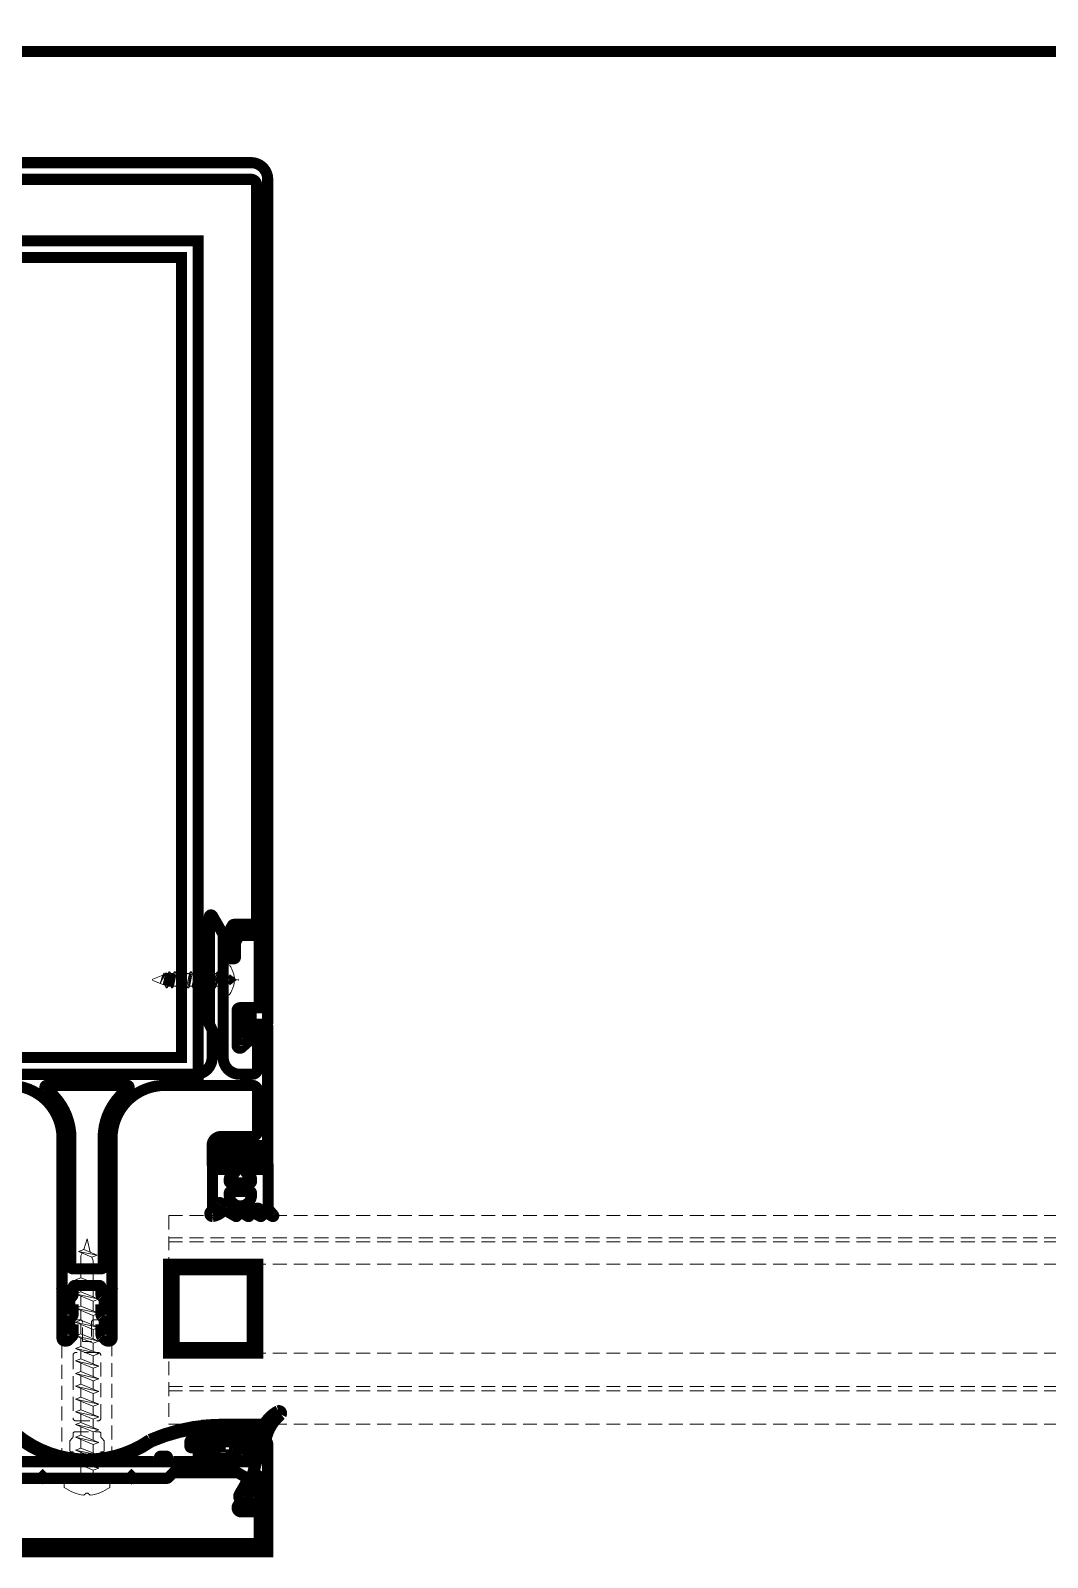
# Model space of a CAD drawing. Extents: x -1457 to 23780, y -2071 to 4205.
# Drawn here: x 9733.15 to 9751.45, y 319.9 to 347.38 of the extents above; entities that cross this region are included whole.
import ezdxf

# ---------------------------------------------------------------- set-up
doc = ezdxf.new("R2010")
doc.units = 0
doc.header["$MEASUREMENT"] = 0
doc.linetypes.add('HIDDEN', pattern=[0.375, 0.25, -0.125])
doc.layers.get('0').update_dxf_attribs({"color": 9, "lineweight": 9})
doc.layers.add('M-TEFRIS2-015', color=129, linetype='Continuous', lineweight=9)

# ---------------------------------------------------------------- blocks, each defined once
blk = doc.blocks.new('vid u')
at = {"lineweight": 5, "ltscale": 0.5}
for p, q in [((-18169.01, 6488.98), (-18169.59, 6487.02)), ((-18169.01, 6488.98), (-18168.46, 6486.56)), ((-18170.57, 6486.66), (-18169.57, 6487.03)), ((-18167.16, 6486.01), (-18170.57, 6486.66)), ((-18168.16, 6485.65), (-18170.57, 6486.66)), ((-18170.11, 6484.53), (-18170.11, 6485.84)), ((-18169.89, 6486.38), (-18170.1, 6485.93)), ((-18169.57, 6487.03), (-18167.16, 6486.01)), ((-18167.16, 6486.01), (-18168.16, 6485.65)), ((-18168.16, 6485.65), (-18167.93, 6484.98)), ((-18167.91, 6483.64), (-18167.91, 6484.91)), ((-18171.11, 6484.16), (-18170.11, 6484.53)), ((-18167.91, 6482.87), (-18171.11, 6484.16)), ((-18166.91, 6483.23), (-18171.11, 6484.16)), ((-18171.11, 6481.61), (-18170.11, 6481.97)), ((-18170.11, 6484.53), (-18166.91, 6483.23)), ((-18170.11, 6484.53), (-18166.91, 6483.23)), ((-18170.11, 6481.97), (-18170.11, 6483.76)), ((-18170.11, 6481.97), (-18166.91, 6480.68)), ((-18170.11, 6481.97), (-18166.91, 6480.68)), ((-18166.91, 6483.23), (-18167.91, 6482.87)), ((-18167.91, 6481.08), (-18167.91, 6482.87)), ((-18167.91, 6480.31), (-18171.11, 6481.61)), ((-18166.91, 6480.68), (-18171.11, 6481.61)), ((-18171.11, 6479.06), (-18170.11, 6479.42)), ((-18170.11, 6479.42), (-18170.11, 6481.2)), ((-18170.11, 6479.42), (-18166.91, 6478.12)), ((-18170.11, 6479.42), (-18166.91, 6478.12)), ((-18166.91, 6480.68), (-18167.91, 6480.31)), ((-18167.91, 6478.53), (-18167.91, 6480.31)), ((-18167.91, 6477.76), (-18171.11, 6479.06)), ((-18166.91, 6478.12), (-18171.11, 6479.06)), ((-18171.11, 6476.5), (-18170.11, 6476.87)), ((-18167.91, 6475.2), (-18171.11, 6476.5)), ((-18166.91, 6475.57), (-18171.11, 6476.5)), ((-18170.11, 6476.87), (-18170.11, 6478.65)), ((-18170.11, 6476.87), (-18166.91, 6475.57)), ((-18170.11, 6476.87), (-18166.91, 6475.57)), ((-18166.91, 6478.12), (-18167.91, 6477.76)), ((-18167.91, 6475.97), (-18167.91, 6477.76)), ((-18171.11, 6473.95), (-18170.11, 6474.31)), ((-18167.91, 6472.65), (-18171.11, 6473.95)), ((-18166.91, 6473.01), (-18171.11, 6473.95)), ((-18170.11, 6474.31), (-18170.11, 6476.1)), ((-18170.11, 6474.31), (-18166.91, 6473.01)), ((-18170.11, 6474.31), (-18166.91, 6473.01)), ((-18166.91, 6475.57), (-18167.91, 6475.2)), ((-18167.91, 6473.42), (-18167.91, 6475.2)), ((-18171.11, 6471.49), (-18170.11, 6471.86)), ((-18167.91, 6470.2), (-18171.11, 6471.49)), ((-18166.91, 6470.56), (-18171.11, 6471.49)), ((-18170.11, 6471.86), (-18170.11, 6473.54)), ((-18170.11, 6471.86), (-18166.91, 6470.56)), ((-18170.11, 6471.86), (-18166.91, 6470.56)), ((-18170.11, 6469.6), (-18170.11, 6471.14)), ((-18166.91, 6473.01), (-18167.91, 6472.65)), ((-18167.91, 6470.97), (-18167.91, 6472.65)), ((-18171.11, 6469.24), (-18170.11, 6469.6)), ((-18167.91, 6467.94), (-18171.11, 6469.24)), ((-18166.91, 6468.31), (-18171.11, 6469.24)), ((-18170.11, 6469.6), (-18166.91, 6468.31)), ((-18170.11, 6469.6), (-18166.91, 6468.31)), ((-18170.11, 6467.35), (-18170.11, 6468.89)), ((-18166.91, 6470.56), (-18167.91, 6470.2)), ((-18167.91, 6468.71), (-18167.91, 6470.2)), ((-18166.91, 6468.31), (-18167.91, 6467.94)), ((-18171.11, 6466.99), (-18170.11, 6467.35)), ((-18167.91, 6465.69), (-18171.11, 6466.99)), ((-18166.91, 6466.05), (-18171.11, 6466.99)), ((-18170.11, 6467.35), (-18166.91, 6466.05)), ((-18170.11, 6467.35), (-18166.91, 6466.05)), ((-18170.11, 6465.1), (-18170.11, 6466.63)), ((-18167.91, 6466.46), (-18167.91, 6467.94)), ((-18166.91, 6466.05), (-18167.91, 6465.69)), ((-18167.91, 6464.2), (-18167.91, 6465.69)), ((-18171.11, 6464.73), (-18170.11, 6465.1)), ((-18167.91, 6463.43), (-18171.11, 6464.73)), ((-18166.91, 6463.8), (-18171.11, 6464.73)), ((-18171.11, 6462.43), (-18170.11, 6462.8)), ((-18170.11, 6465.1), (-18166.91, 6463.8)), ((-18170.11, 6465.1), (-18166.91, 6463.8)), ((-18170.11, 6462.8), (-18170.11, 6464.38)), ((-18170.11, 6462.8), (-18166.91, 6461.5)), ((-18170.11, 6462.8), (-18166.91, 6461.5)), ((-18166.91, 6463.8), (-18167.91, 6463.43)), ((-18167.91, 6461.91), (-18167.91, 6463.43)), ((-18167.91, 6461.14), (-18171.11, 6462.43)), ((-18166.91, 6461.5), (-18171.11, 6462.43)), ((-18171.11, 6460.14), (-18170.11, 6460.5)), ((-18167.91, 6458.84), (-18171.11, 6460.14)), ((-18166.91, 6459.2), (-18171.11, 6460.14)), ((-18170.11, 6460.5), (-18170.11, 6462.03)), ((-18170.11, 6460.5), (-18166.91, 6459.2)), ((-18170.11, 6460.5), (-18166.91, 6459.2)), ((-18166.91, 6461.5), (-18167.91, 6461.14)), ((-18167.91, 6459.61), (-18167.91, 6461.14)), ((-18171.11, 6457.84), (-18170.11, 6458.2)), ((-18167.91, 6456.54), (-18171.11, 6457.84)), ((-18166.91, 6456.91), (-18171.11, 6457.84)), ((-18170.11, 6458.2), (-18170.11, 6459.73)), ((-18170.11, 6458.2), (-18166.91, 6456.91)), ((-18170.11, 6455.91), (-18170.11, 6457.44)), ((-18166.91, 6459.2), (-18167.91, 6458.84)), ((-18167.91, 6457.31), (-18167.91, 6458.84)), ((-18171.11, 6455.55), (-18170.11, 6455.91)), ((-18167.91, 6454.25), (-18171.11, 6455.55)), ((-18166.91, 6454.61), (-18171.11, 6455.55)), ((-18170.11, 6455.91), (-18166.91, 6454.61)), ((-18170.11, 6453.61), (-18170.11, 6455.14)), ((-18166.91, 6456.91), (-18167.91, 6456.54)), ((-18167.91, 6455.02), (-18167.91, 6456.54)), ((-18166.91, 6454.61), (-18167.91, 6454.25)), ((-18171.11, 6453.25), (-18170.11, 6453.61)), ((-18166.91, 6452.31), (-18171.11, 6453.25)), ((-18167.91, 6451.95), (-18171.11, 6453.25)), ((-18170.11, 6453.61), (-18166.91, 6452.31)), ((-18170.11, 6453.61), (-18166.91, 6452.31)), ((-18170.11, 6451.31), (-18170.11, 6452.84)), ((-18167.91, 6452.72), (-18167.91, 6454.25)), ((-18166.91, 6452.31), (-18167.91, 6451.95)), ((-18167.91, 6450.42), (-18167.91, 6451.95)), ((-18170.11, 6451.31), (-18171.11, 6450.94)), ((-18167.91, 6449.65), (-18171.11, 6450.94)), ((-18171.11, 6450.94), (-18166.91, 6450.01)), ((-18171.11, 6448.64), (-18170.11, 6449.01)), ((-18166.91, 6450.01), (-18170.11, 6451.31)), ((-18170.11, 6449.01), (-18170.11, 6450.54)), ((-18170.11, 6449.01), (-18166.91, 6447.71)), ((-18166.91, 6450.01), (-18167.91, 6449.65)), ((-18167.91, 6448.12), (-18167.91, 6449.65)), ((-18167.91, 6447.35), (-18171.11, 6448.64)), ((-18166.91, 6447.71), (-18171.11, 6448.64)), ((-18170.11, 6445.88), (-18170.11, 6448.24)), ((-18166.91, 6447.71), (-18167.91, 6447.35)), ((-18167.91, 6445.88), (-18167.91, 6447.35)), ((-18164.91, 6445.88), (-18173.11, 6445.88)), ((-18173.11, 6444.22), (-18173.11, 6445.88)), ((-18164.91, 6444.22), (-18164.91, 6445.88))]:
    blk.add_line(p, q, dxfattribs=at)
blk.add_lwpolyline([(-18169.59, 6442.85), (-18169.14, 6443.18), (-18168.89, 6443.18), (-18168.43, 6442.85)], dxfattribs=at)
for centre, radius, start, end in [((-18169.91, 6485.84), 0.2, 155.3251, 180), ((-18168.11, 6484.91), 0.2, 0, 19.1116), ((-18168.56, 6450.67), 7.89, 234.7573, 262.4905), ((-18169.46, 6450.67), 7.89, 277.5095, 305.2427)]:
    blk.add_arc(centre, radius, start, end, dxfattribs=at)

msp = doc.modelspace()

# ---------------------------------------------------------------- hatches: boundary and pattern name
at = {"layer": 'M-TEFRIS2-015', "linetype": 'HIDDEN', "lineweight": 0}
h = msp.add_hatch(dxfattribs=at)
h.set_pattern_fill('LINE', color=256, scale=0.666667, angle=585, style=0)
h.set_pattern_definition([(45, (9680.084096, 201.40813), (-0.058925565, 0.058925565), [])])
edge = h.paths.add_edge_path()
edge.add_arc((9737.891, 321.984), 0.625, 117.2, 157.3388)
edge.add_arc((9737.17, 322.298), 0.162, 270.1027, 332.96, ccw=False)
edge.add_line((9737.17, 322.137), (9737.089, 322.137))
edge.add_line((9737.089, 322.137), (9737.076, 322.137))
edge.add_line((9737.076, 322.137), (9737.068, 322.137))
edge.add_line((9737.068, 322.137), (9737.061, 322.139))
edge.add_line((9737.061, 322.139), (9737.054, 322.142))
edge.add_line((9737.054, 322.142), (9737.047, 322.146))
edge.add_line((9737.047, 322.146), (9737.04, 322.151))
edge.add_line((9737.04, 322.151), (9737.035, 322.158))
edge.add_line((9737.035, 322.158), (9737.031, 322.165))
edge.add_line((9737.031, 322.165), (9737.028, 322.172))
edge.add_line((9737.028, 322.172), (9737.026, 322.187))
edge.add_line((9737.026, 322.187), (9737.026, 322.262))
edge.add_line((9737.026, 322.262), (9737.025, 322.265))
edge.add_line((9737.025, 322.265), (9737.025, 322.268))
edge.add_line((9737.025, 322.268), (9737.024, 322.271))
edge.add_line((9737.024, 322.271), (9737.022, 322.274))
edge.add_line((9737.022, 322.274), (9737.02, 322.276))
edge.add_line((9737.02, 322.276), (9737.017, 322.279))
edge.add_line((9737.017, 322.279), (9737.014, 322.28))
edge.add_line((9737.014, 322.28), (9737.011, 322.281))
edge.add_line((9737.011, 322.281), (9737.006, 322.282))
edge.add_line((9737.006, 322.282), (9736.926, 322.282))
edge.add_line((9736.926, 322.282), (9736.923, 322.282))
edge.add_line((9736.923, 322.282), (9736.92, 322.281))
edge.add_line((9736.92, 322.281), (9736.917, 322.28))
edge.add_line((9736.917, 322.28), (9736.914, 322.279))
edge.add_line((9736.914, 322.279), (9736.911, 322.276))
edge.add_line((9736.911, 322.276), (9736.909, 322.274))
edge.add_line((9736.909, 322.274), (9736.908, 322.271))
edge.add_line((9736.908, 322.271), (9736.906, 322.268))
edge.add_line((9736.906, 322.268), (9736.906, 322.262))
edge.add_line((9736.906, 322.262), (9736.906, 322.187))
edge.add_line((9736.906, 322.187), (9736.905, 322.179))
edge.add_line((9736.905, 322.179), (9736.903, 322.172))
edge.add_line((9736.903, 322.172), (9736.9, 322.165))
edge.add_line((9736.9, 322.165), (9736.896, 322.158))
edge.add_line((9736.896, 322.158), (9736.891, 322.151))
edge.add_line((9736.891, 322.151), (9736.885, 322.146))
edge.add_line((9736.885, 322.146), (9736.878, 322.142))
edge.add_line((9736.878, 322.142), (9736.87, 322.139))
edge.add_line((9736.87, 322.139), (9736.856, 322.137))
edge.add_line((9736.856, 322.137), (9736.848, 322.137))
edge.add_line((9736.848, 322.137), (9736.841, 322.139))
edge.add_line((9736.841, 322.139), (9736.834, 322.142))
edge.add_line((9736.834, 322.142), (9736.827, 322.146))
edge.add_line((9736.827, 322.146), (9736.82, 322.151))
edge.add_line((9736.82, 322.151), (9736.815, 322.158))
edge.add_line((9736.815, 322.158), (9736.811, 322.165))
edge.add_line((9736.811, 322.165), (9736.808, 322.172))
edge.add_line((9736.808, 322.172), (9736.806, 322.187))
edge.add_line((9736.806, 322.187), (9736.806, 322.262))
edge.add_line((9736.806, 322.262), (9736.805, 322.265))
edge.add_line((9736.805, 322.265), (9736.805, 322.268))
edge.add_line((9736.805, 322.268), (9736.804, 322.271))
edge.add_line((9736.804, 322.271), (9736.802, 322.274))
edge.add_line((9736.802, 322.274), (9736.8, 322.276))
edge.add_line((9736.8, 322.276), (9736.797, 322.279))
edge.add_line((9736.797, 322.279), (9736.794, 322.28))
edge.add_line((9736.794, 322.28), (9736.791, 322.281))
edge.add_line((9736.791, 322.281), (9736.786, 322.282))
edge.add_line((9736.786, 322.282), (9736.706, 322.282))
edge.add_line((9736.706, 322.282), (9736.703, 322.282))
edge.add_line((9736.703, 322.282), (9736.7, 322.281))
edge.add_line((9736.7, 322.281), (9736.697, 322.28))
edge.add_line((9736.697, 322.28), (9736.694, 322.279))
edge.add_line((9736.694, 322.279), (9736.691, 322.276))
edge.add_line((9736.691, 322.276), (9736.689, 322.274))
edge.add_line((9736.689, 322.274), (9736.688, 322.271))
edge.add_line((9736.688, 322.271), (9736.686, 322.268))
edge.add_line((9736.686, 322.268), (9736.686, 322.262))
edge.add_line((9736.686, 322.262), (9736.686, 322.187))
edge.add_line((9736.686, 322.187), (9736.685, 322.179))
edge.add_line((9736.685, 322.179), (9736.683, 322.172))
edge.add_line((9736.683, 322.172), (9736.68, 322.165))
edge.add_line((9736.68, 322.165), (9736.676, 322.158))
edge.add_line((9736.676, 322.158), (9736.671, 322.151))
edge.add_line((9736.671, 322.151), (9736.665, 322.146))
edge.add_line((9736.665, 322.146), (9736.658, 322.142))
edge.add_line((9736.658, 322.142), (9736.65, 322.139))
edge.add_line((9736.65, 322.139), (9736.636, 322.137))
edge.add_line((9736.636, 322.137), (9736.628, 322.137))
edge.add_line((9736.628, 322.137), (9736.621, 322.139))
edge.add_line((9736.621, 322.139), (9736.614, 322.142))
edge.add_line((9736.614, 322.142), (9736.607, 322.146))
edge.add_line((9736.607, 322.146), (9736.6, 322.151))
edge.add_line((9736.6, 322.151), (9736.595, 322.158))
edge.add_line((9736.595, 322.158), (9736.591, 322.165))
edge.add_line((9736.591, 322.165), (9736.588, 322.172))
edge.add_line((9736.588, 322.172), (9736.586, 322.187))
edge.add_line((9736.586, 322.187), (9736.586, 322.262))
edge.add_line((9736.586, 322.262), (9736.585, 322.265))
edge.add_line((9736.585, 322.265), (9736.585, 322.268))
edge.add_line((9736.585, 322.268), (9736.584, 322.271))
edge.add_line((9736.584, 322.271), (9736.582, 322.274))
edge.add_line((9736.582, 322.274), (9736.58, 322.276))
edge.add_line((9736.58, 322.276), (9736.577, 322.279))
edge.add_line((9736.577, 322.279), (9736.574, 322.28))
edge.add_line((9736.574, 322.28), (9736.571, 322.281))
edge.add_line((9736.571, 322.281), (9736.566, 322.282))
edge.add_line((9736.566, 322.282), (9736.486, 322.282))
edge.add_line((9736.486, 322.282), (9736.483, 322.282))
edge.add_line((9736.483, 322.282), (9736.48, 322.281))
edge.add_line((9736.48, 322.281), (9736.477, 322.28))
edge.add_line((9736.477, 322.28), (9736.474, 322.279))
edge.add_line((9736.474, 322.279), (9736.471, 322.276))
edge.add_line((9736.471, 322.276), (9736.469, 322.274))
edge.add_line((9736.469, 322.274), (9736.468, 322.271))
edge.add_line((9736.468, 322.271), (9736.466, 322.268))
edge.add_line((9736.466, 322.268), (9736.466, 322.262))
edge.add_line((9736.466, 322.262), (9736.466, 322.187))
edge.add_line((9736.466, 322.187), (9736.465, 322.179))
edge.add_line((9736.465, 322.179), (9736.463, 322.172))
edge.add_line((9736.463, 322.172), (9736.46, 322.165))
edge.add_line((9736.46, 322.165), (9736.456, 322.158))
edge.add_line((9736.456, 322.158), (9736.451, 322.151))
edge.add_line((9736.451, 322.151), (9736.445, 322.146))
edge.add_line((9736.445, 322.146), (9736.438, 322.142))
edge.add_line((9736.438, 322.142), (9736.43, 322.139))
edge.add_line((9736.43, 322.139), (9736.416, 322.137))
edge.add_line((9736.416, 322.137), (9736.408, 322.137))
edge.add_line((9736.408, 322.137), (9736.401, 322.139))
edge.add_line((9736.401, 322.139), (9736.394, 322.142))
edge.add_line((9736.394, 322.142), (9736.387, 322.146))
edge.add_line((9736.387, 322.146), (9736.38, 322.151))
edge.add_line((9736.38, 322.151), (9736.375, 322.158))
edge.add_line((9736.375, 322.158), (9736.371, 322.165))
edge.add_line((9736.371, 322.165), (9736.368, 322.172))
edge.add_line((9736.368, 322.172), (9736.366, 322.187))
edge.add_line((9736.366, 322.187), (9736.366, 322.262))
edge.add_line((9736.366, 322.262), (9736.365, 322.265))
edge.add_line((9736.365, 322.265), (9736.365, 322.268))
edge.add_line((9736.365, 322.268), (9736.364, 322.271))
edge.add_line((9736.364, 322.271), (9736.362, 322.274))
edge.add_line((9736.362, 322.274), (9736.36, 322.276))
edge.add_line((9736.36, 322.276), (9736.357, 322.279))
edge.add_line((9736.357, 322.279), (9736.354, 322.28))
edge.add_line((9736.354, 322.28), (9736.351, 322.281))
edge.add_line((9736.351, 322.281), (9736.346, 322.282))
edge.add_line((9736.346, 322.282), (9736.266, 322.282))
edge.add_line((9736.266, 322.282), (9736.263, 322.282))
edge.add_line((9736.263, 322.282), (9736.26, 322.282))
edge.add_line((9736.26, 322.282), (9736.257, 322.28))
edge.add_line((9736.257, 322.28), (9736.254, 322.279))
edge.add_line((9736.254, 322.279), (9736.251, 322.277))
edge.add_line((9736.251, 322.277), (9736.249, 322.274))
edge.add_line((9736.249, 322.274), (9736.248, 322.271))
edge.add_line((9736.248, 322.271), (9736.246, 322.268))
edge.add_line((9736.246, 322.268), (9736.246, 322.262))
edge.add_line((9736.246, 322.262), (9736.246, 322.011))
edge.add_arc((9736.276, 322.011), 0.03, 180, 270)
edge.add_line((9736.276, 321.981), (9736.46, 321.981))
edge.add_line((9736.46, 321.981), (9736.46, 321.811))
edge.add_line((9736.46, 321.811), (9736.385, 321.791))
edge.add_arc((9736.397, 321.743), 0.05, 104.5985, 212.0394)
edge.add_arc((9736.44, 321.769), 0.1, 212.0394, 243.6122)
edge.add_arc((9736.69, 322.273), 0.662, 243.6122, 296.3878)
edge.add_arc((9736.94, 321.769), 0.1, 296.3878, 327.9606)
edge.add_arc((9736.982, 321.743), 0.05, 327.9606, 435.4015)
edge.add_line((9736.995, 321.791), (9736.92, 321.811))
edge.add_line((9736.92, 321.811), (9736.92, 321.981))
edge.add_line((9736.92, 321.981), (9737.34, 321.981))
edge.add_arc((9737.34, 322.031), 0.05, 270, 346.8402)
edge.add_arc((9738.138, 321.875), 0.763, 128.6618, 169.1202, ccw=False)
edge.add_arc((9737.618, 322.493), 0.0486, 333.0293, 465.4317)
edge = h.paths.add_edge_path(flags=16)
edge.add_arc((9736.79, 321.783), 0.03, 280.824, 360)
edge.add_line((9736.82, 321.783), (9736.82, 321.951))
edge.add_arc((9736.79, 321.951), 0.03, 360, 450)
edge.add_line((9736.79, 321.981), (9736.59, 321.981))
edge.add_arc((9736.59, 321.951), 0.03, 90, 180)
edge.add_line((9736.56, 321.951), (9736.56, 321.783))
edge.add_arc((9736.59, 321.783), 0.03, 180, 259.176)
edge.add_arc((9736.69, 322.306), 0.562, 259.176, 280.824)

# ---------------------------------------------------------------- linework, layer by layer
for p, q in [((9736.726, 330.565), (9736.617, 330.565)), ((9736.617, 330.024), (9736.617, 330.565)), ((9735.342, 330.295), (9735.349, 330.305)), ((9735.349, 330.285), (9735.342, 330.295)), ((9735.349, 330.305), (9735.529, 330.379)), ((9735.579, 330.193), (9735.349, 330.285)), ((9735.569, 330.393), (9735.481, 330.227)), ((9735.481, 330.227), (9735.529, 330.379)), ((9735.549, 330.414), (9735.527, 330.315)), ((9735.527, 330.315), (9735.541, 330.341)), ((9735.529, 330.379), (9735.549, 330.414)), ((9735.541, 330.341), (9735.557, 330.414)), ((9735.549, 330.414), (9735.557, 330.414)), ((9735.557, 330.414), (9735.569, 330.393)), ((9735.569, 330.393), (9735.608, 330.407)), ((9735.577, 330.183), (9735.625, 330.407)), ((9735.645, 330.441), (9735.597, 330.148)), ((9735.605, 330.148), (9735.653, 330.441)), ((9735.608, 330.407), (9735.625, 330.407)), ((9735.625, 330.407), (9735.645, 330.441)), ((9735.645, 330.441), (9735.653, 330.441)), ((9735.653, 330.441), (9735.673, 330.407)), ((9735.673, 330.183), (9735.722, 330.407)), ((9735.673, 330.407), (9735.722, 330.407)), ((9735.742, 330.441), (9735.693, 330.148)), ((9735.701, 330.148), (9735.75, 330.441)), ((9735.77, 330.407), (9735.721, 330.183)), ((9735.722, 330.407), (9735.742, 330.441)), ((9735.75, 330.441), (9735.742, 330.441)), ((9735.75, 330.441), (9735.77, 330.407)), ((9735.77, 330.183), (9735.818, 330.407)), ((9735.77, 330.407), (9735.818, 330.407)), ((9735.838, 330.441), (9735.79, 330.148)), ((9735.798, 330.148), (9735.846, 330.441)), ((9735.818, 330.407), (9735.838, 330.441)), ((9735.866, 330.407), (9735.818, 330.183)), ((9735.846, 330.441), (9735.838, 330.441)), ((9735.846, 330.441), (9735.866, 330.407)), ((9735.915, 330.407), (9735.866, 330.407)), ((9735.866, 330.183), (9735.915, 330.407)), ((9735.935, 330.441), (9735.886, 330.148)), ((9735.894, 330.148), (9735.943, 330.441)), ((9735.963, 330.407), (9735.914, 330.183)), ((9735.915, 330.407), (9735.935, 330.441)), ((9735.943, 330.441), (9735.935, 330.441)), ((9735.943, 330.441), (9735.963, 330.407)), ((9735.963, 330.183), (9736.011, 330.407)), ((9735.963, 330.407), (9736.011, 330.407)), ((9736.031, 330.441), (9735.983, 330.148)), ((9735.991, 330.148), (9736.039, 330.441)), ((9736.011, 330.407), (9736.031, 330.441)), ((9736.059, 330.407), (9736.011, 330.183)), ((9736.031, 330.441), (9736.039, 330.441)), ((9736.039, 330.441), (9736.059, 330.407)), ((9736.059, 330.407), (9736.107, 330.407)), ((9736.059, 330.183), (9736.107, 330.407)), ((9736.127, 330.441), (9736.079, 330.148)), ((9736.087, 330.148), (9736.135, 330.441)), ((9736.107, 330.407), (9736.127, 330.441)), ((9736.155, 330.407), (9736.107, 330.183)), ((9736.135, 330.441), (9736.127, 330.441)), ((9736.135, 330.441), (9736.155, 330.407)), ((9736.344, 330.407), (9736.155, 330.407)), ((9736.156, 330.183), (9736.204, 330.407)), ((9736.224, 330.441), (9736.176, 330.148)), ((9736.184, 330.148), (9736.232, 330.441)), ((9736.204, 330.407), (9736.224, 330.441)), ((9736.252, 330.407), (9736.204, 330.183)), ((9736.224, 330.441), (9736.232, 330.441)), ((9736.232, 330.441), (9736.252, 330.407)), ((9736.252, 330.183), (9736.3, 330.407)), ((9736.252, 330.407), (9736.3, 330.407)), ((9736.32, 330.441), (9736.272, 330.148)), ((9736.28, 330.148), (9736.328, 330.441)), ((9736.3, 330.407), (9736.32, 330.441)), ((9736.348, 330.407), (9736.3, 330.183)), ((9736.32, 330.441), (9736.328, 330.441)), ((9736.328, 330.441), (9736.348, 330.407)), ((9736.348, 330.407), (9736.397, 330.407)), ((9736.349, 330.183), (9736.397, 330.407)), ((9736.417, 330.441), (9736.369, 330.148)), ((9736.377, 330.148), (9736.425, 330.441)), ((9736.397, 330.407), (9736.417, 330.441)), ((9736.445, 330.407), (9736.397, 330.183)), ((9736.417, 330.441), (9736.425, 330.441)), ((9736.425, 330.441), (9736.445, 330.407)), ((9736.445, 330.407), (9736.493, 330.407)), ((9736.445, 330.183), (9736.493, 330.407)), ((9736.513, 330.441), (9736.465, 330.148)), ((9736.473, 330.148), (9736.521, 330.441)), ((9736.493, 330.407), (9736.513, 330.441)), ((9736.541, 330.407), (9736.493, 330.183)), ((9736.513, 330.441), (9736.521, 330.441)), ((9736.521, 330.441), (9736.541, 330.407)), ((9736.541, 330.407), (9736.59, 330.407)), ((9736.541, 330.183), (9736.59, 330.407)), ((9736.61, 330.441), (9736.561, 330.148)), ((9736.569, 330.148), (9736.617, 330.435)), ((9736.617, 330.309), (9736.589, 330.183)), ((9736.59, 330.407), (9736.61, 330.441)), ((9736.61, 330.441), (9736.617, 330.441)), ((9735.577, 330.183), (9735.579, 330.193)), ((9735.597, 330.148), (9735.577, 330.183)), ((9735.605, 330.148), (9735.597, 330.148)), ((9735.625, 330.183), (9735.605, 330.148)), ((9735.673, 330.183), (9735.625, 330.183)), ((9735.693, 330.148), (9735.673, 330.183)), ((9735.701, 330.148), (9735.693, 330.148)), ((9735.721, 330.183), (9735.701, 330.148)), ((9735.721, 330.183), (9735.701, 330.148)), ((9735.77, 330.183), (9735.721, 330.183)), ((9735.79, 330.148), (9735.77, 330.183)), ((9735.798, 330.148), (9735.79, 330.148)), ((9735.818, 330.183), (9735.798, 330.148)), ((9735.818, 330.183), (9735.798, 330.148)), ((9735.866, 330.183), (9735.818, 330.183)), ((9735.886, 330.148), (9735.866, 330.183)), ((9735.894, 330.148), (9735.886, 330.148)), ((9735.914, 330.183), (9735.894, 330.148)), ((9735.914, 330.183), (9735.894, 330.148)), ((9735.914, 330.183), (9735.963, 330.183)), ((9735.983, 330.148), (9735.963, 330.183)), ((9735.991, 330.148), (9735.983, 330.148)), ((9736.011, 330.183), (9735.991, 330.148)), ((9736.011, 330.183), (9735.991, 330.148)), ((9736.059, 330.183), (9736.011, 330.183)), ((9736.079, 330.148), (9736.059, 330.183)), ((9736.087, 330.148), (9736.079, 330.148)), ((9736.107, 330.183), (9736.087, 330.148)), ((9736.107, 330.183), (9736.087, 330.148)), ((9736.156, 330.183), (9736.107, 330.183)), ((9736.156, 330.183), (9736.107, 330.183)), ((9736.176, 330.148), (9736.156, 330.183)), ((9736.184, 330.148), (9736.176, 330.148)), ((9736.204, 330.183), (9736.184, 330.148)), ((9736.204, 330.183), (9736.184, 330.148)), ((9736.204, 330.183), (9736.392, 330.183)), ((9736.252, 330.183), (9736.204, 330.183)), ((9736.252, 330.183), (9736.204, 330.183)), ((9736.272, 330.148), (9736.252, 330.183)), ((9736.28, 330.148), (9736.272, 330.148)), ((9736.3, 330.183), (9736.28, 330.148)), ((9736.3, 330.183), (9736.28, 330.148)), ((9736.349, 330.183), (9736.3, 330.183)), ((9736.349, 330.183), (9736.3, 330.183)), ((9736.369, 330.148), (9736.349, 330.183)), ((9736.377, 330.148), (9736.369, 330.148)), ((9736.397, 330.183), (9736.377, 330.148)), ((9736.397, 330.183), (9736.377, 330.148)), ((9736.445, 330.183), (9736.397, 330.183)), ((9736.465, 330.148), (9736.445, 330.183)), ((9736.473, 330.148), (9736.465, 330.148)), ((9736.493, 330.183), (9736.473, 330.148)), ((9736.493, 330.183), (9736.473, 330.148)), ((9736.493, 330.183), (9736.541, 330.183)), ((9736.561, 330.148), (9736.541, 330.183)), ((9736.569, 330.148), (9736.561, 330.148)), ((9736.589, 330.183), (9736.569, 330.148)), ((9736.589, 330.183), (9736.569, 330.148)), ((9736.589, 330.183), (9736.617, 330.183)), ((9736.726, 330.024), (9736.617, 330.024)), ((9735.636, 326.053), (9735.636, 322.301)), ((9735.636, 326.053), (9767.08, 326.053)), ((9735.636, 325.653), (9767.08, 325.653)), ((9735.636, 325.577), (9767.08, 325.577)), ((9735.636, 325.177), (9767.08, 325.177)), ((9733.886, 324.079), (9733.886, 324.029)), ((9733.886, 324.029), (9733.936, 324.029)), ((9733.936, 324.029), (9733.936, 323.889)), ((9734.036, 324.179), (9733.986, 324.179)), ((9734.086, 323.789), (9734.086, 324.129)), ((9734.246, 324.129), (9734.246, 323.789)), ((9734.346, 324.179), (9734.296, 324.179)), ((9734.396, 323.889), (9734.396, 324.029)), ((9734.396, 324.029), (9734.446, 324.029)), ((9734.446, 324.029), (9734.446, 324.079)), ((9733.716, 323.739), (9733.716, 321.649)), ((9733.836, 323.789), (9733.766, 323.789)), ((9734.246, 323.789), (9734.086, 323.789)), ((9734.566, 323.789), (9734.496, 323.789)), ((9734.616, 321.649), (9734.616, 323.739)), ((9733.916, 323.539), (9733.916, 322.409)), ((9734.366, 323.589), (9733.966, 323.589)), ((9734.416, 322.409), (9734.416, 323.539)), ((9735.636, 323.577), (9767.08, 323.577)), ((9735.636, 322.977), (9767.08, 322.977)), ((9735.636, 322.901), (9767.08, 322.901)), ((9733.966, 322.359), (9734.366, 322.359)), ((9733.856, 321.999), (9733.902, 322.045)), ((9733.916, 322.08), (9733.916, 322.129)), ((9733.946, 322.159), (9734.386, 322.159)), ((9734.416, 322.129), (9734.416, 322.08)), ((9734.431, 322.045), (9734.476, 321.999)), ((9735.636, 322.301), (9767.08, 322.301)), ((9733.856, 321.829), (9733.856, 321.999)), ((9733.916, 321.799), (9733.886, 321.799)), ((9733.916, 321.72), (9733.916, 321.799)), ((9734.446, 321.799), (9734.416, 321.799)), ((9734.416, 321.799), (9734.416, 321.72)), ((9734.416, 321.779), (9734.436, 321.799)), ((9734.476, 321.999), (9734.476, 321.829)), ((9733.766, 321.599), (9733.796, 321.599)), ((9733.831, 321.614), (9733.902, 321.685)), ((9734.431, 321.685), (9734.502, 321.614)), ((9734.537, 321.599), (9734.566, 321.599))]:
    msp.add_line(p, q, dxfattribs=at)
at = {"layer": 'M-TEFRIS2-015', "linetype": 'HIDDEN', "lineweight": 0, "const_width": 0.2}
for points in [[(9469.784, 347), (9776.059, 347)], [(9735.673, 330.407), (9735.625, 330.183)], [(9736.817, 330.333), (9736.794, 330.303), (9736.794, 330.287), (9736.817, 330.257)]]:
    msp.add_lwpolyline(points, dxfattribs=at)
for points in [[(9731.217, 344.7), (9737.117, 344.7), (9737.117, 344.7, -0.414214), (9737.217, 344.6), (9737.217, 331.293), (9736.81, 331.293, 0.267949), (9736.784, 331.278), (9736.641, 331.03, 0.131652), (9736.637, 331.015), (9736.637, 330.881, 0.131652), (9736.641, 330.866), (9736.743, 330.688, 0.267949), (9736.769, 330.673), (9736.807, 330.673, 0.414214), (9736.837, 330.703), (9736.837, 330.969), (9736.908, 331.093), (9737.267, 331.093), (9737.267, 329.793), (9736.917, 329.793, 0.414214), (9736.867, 329.743), (9736.867, 329.113, 0.650971), (9736.95, 329.076), (9737.117, 329.227, 0.508142), (9737.112, 329.275), (9737.047, 329.313), (9737.047, 329.593), (9737.217, 329.593, 0.432363), (9737.317, 329.495), (9737.387, 329.495, 0.477393), (9737.417, 329.523), (9737.417, 344.7, 0.414214), (9737.117, 345), (9737.117, 345), (9731.217, 345, 0.414214)], [(9732.217, 328.595), (9734.167, 328.595), (9736.117, 328.595, 0.414214), (9736.417, 328.895), (9736.417, 329.395), (9736.367, 329.497), (9736.367, 331.433, -0.767327), (9736.423, 331.448), (9736.617, 331.112), (9736.617, 330.325), (9736.587, 330.295), (9736.617, 330.265), (9736.617, 328.895, 0.414214), (9736.917, 328.595), (9737.137, 328.595, 0.414214), (9737.237, 328.695), (9737.237, 329.345), (9737.097, 329.345, -0.414214), (9737.067, 329.375), (9737.067, 329.395, -0.414214), (9737.167, 329.495), (9737.387, 329.495, -0.414214), (9737.417, 329.465), (9737.417, 328.395), (9737.417, 326.925, -0.414214), (9737.387, 326.895), (9737.217, 326.895, -0.414214), (9737.117, 326.995), (9737.117, 327.015), (9737.267, 327.015), (9737.267, 327.315), (9736.947, 327.315), (9736.917, 327.345), (9736.887, 327.315), (9736.567, 327.315), (9736.567, 327.015), (9736.717, 327.015), (9736.717, 326.995, -0.414214), (9736.617, 326.895), (9736.517, 326.895, -0.414214), (9736.417, 326.995), (9736.417, 327.315, -0.414214), (9736.577, 327.475), (9737.137, 327.475, 0.414214), (9737.237, 327.575), (9737.237, 328.295, 0.414214), (9737.137, 328.395), (9735.567, 328.395, 0.414214), (9734.617, 327.445), (9734.617, 324.765), (9734.587, 324.735), (9734.617, 324.705), (9734.617, 323.845, -0.414214), (9734.567, 323.795), (9734.537, 323.795, -0.198912), (9734.502, 323.809), (9734.431, 323.88, -0.198912), (9734.417, 323.916), (9734.417, 323.995), (9734.447, 323.995, 0.414214), (9734.477, 324.025), (9734.477, 324.195), (9734.431, 324.24, -0.198912), (9734.417, 324.276), (9734.417, 324.355), (9734.447, 324.355, 0.414214), (9734.477, 324.385), (9734.477, 324.555), (9734.431, 324.6, -0.198912), (9734.417, 324.636), (9734.417, 324.765, 0.414214), (9734.387, 324.795), (9734.167, 324.795), (9733.947, 324.795, 0.414214), (9733.917, 324.765), (9733.917, 324.636, -0.198912), (9733.902, 324.6), (9733.857, 324.555), (9733.857, 324.385, 0.414214), (9733.887, 324.355), (9733.917, 324.355), (9733.917, 324.276, -0.198912), (9733.902, 324.24), (9733.857, 324.195), (9733.857, 324.025, 0.414214), (9733.887, 323.995), (9733.917, 323.995), (9733.917, 323.916, -0.198912), (9733.902, 323.88), (9733.831, 323.809, -0.198912), (9733.796, 323.795), (9733.767, 323.795, -0.414214), (9733.717, 323.845), (9733.717, 324.705), (9733.747, 324.735), (9733.717, 324.765), (9733.717, 327.445, 0.414214), (9732.767, 328.395)], [(9737.417, 322.298), (9737.417, 322.248), (9736.618, 322.248, 0.10228), (9735.322, 321.98, -0.152313), (9734.167, 321.62, -0.152313), (9733.011, 321.98, 0.159108), (9732.322, 322.248), (9731.144, 322.248), (9731.144, 322.298), (9732.323, 322.298, -0.158967), (9733.041, 322.02, 0.152054), (9734.167, 321.67, 0.152944), (9735.298, 322.024, -0.10266), (9736.618, 322.298), (9737.417, 322.298)], [(9732.867, 321.624), (9735.467, 321.624), (9735.467, 321.694, -0.414214), (9735.497, 321.724), (9735.587, 321.724, -0.414214), (9735.617, 321.694), (9735.617, 321.624), (9736.167, 321.624), (9736.167, 321.874), (9736.047, 321.874, -0.414214), (9736.017, 321.904), (9736.017, 321.974, -0.414214), (9736.067, 322.024), (9736.417, 322.024, -0.414214), (9736.467, 321.974), (9736.467, 321.904, -0.414214), (9736.437, 321.874), (9736.317, 321.874), (9736.317, 321.624), (9737.047, 321.624), (9737.114, 321.874), (9736.997, 321.874, -0.414214), (9736.967, 321.904), (9736.967, 321.974, -0.414214), (9737.017, 322.024), (9737.212, 322.024, -0.493145), (9737.284, 321.93), (9737.15, 321.43), (9737.242, 321.377, -0.414214), (9737.253, 321.336), (9737.036, 320.962, -1), (9736.907, 321.037), (9737.068, 321.316), (9736.88, 321.424), (9735.717, 321.424), (9735.625, 321.333, -0.198912), (9735.604, 321.324), (9734.997, 321.324), (9734.967, 321.354), (9734.937, 321.324), (9734.167, 321.324), (9733.397, 321.324), (9733.367, 321.354), (9733.337, 321.324), (9732.729, 321.324, -0.198912)]]:
    msp.add_lwpolyline(points, format="xyb", dxfattribs=at)
for points in [[(9732.167, 343.595), (9736.167, 343.595), (9736.167, 328.595), (9732.167, 328.595)], [(9732.467, 343.295), (9735.867, 343.295), (9735.867, 328.895), (9732.467, 328.895)], [(9735.636, 323.577), (9735.636, 325.177), (9737.236, 325.177), (9737.236, 323.577)], [(9735.736, 323.677), (9735.736, 325.077), (9737.136, 325.077), (9737.136, 323.677)]]:
    msp.add_lwpolyline(points, close=True, dxfattribs=at)
for points in [[(9734.427, 325.095, 0.414214), (9734.457, 325.125), (9734.457, 327.445, -0.239182), (9734.911, 328.341, 0.725247), (9734.893, 328.395), (9734.167, 328.395), (9733.44, 328.395, 0.725247), (9733.422, 328.341, -0.239182), (9733.877, 327.445), (9733.877, 325.125, 0.414214), (9733.907, 325.095), (9734.167, 325.095)], [(9737.206, 326.885, -0.414214), (9737.106, 326.985), (9737.106, 327.045), (9737.226, 327.045), (9737.226, 327.145, 0.333333), (9736.626, 327.145), (9736.626, 327.045), (9736.746, 327.045), (9736.746, 326.985, -0.414214), (9736.646, 326.885), (9736.426, 326.885), (9736.426, 326.225), (9736.465, 326.225, 0.307685), (9736.525, 326.266, -1.128702), (9736.582, 326.235, -0.201212), (9736.424, 326.135, 0.978531), (9736.425, 326.035, 0.1613), (9736.631, 326.145, -0.307572), (9736.653, 326.147), (9736.844, 326.037, 0.8391), (9736.863, 326.059), (9736.784, 326.154, -0.8391), (9736.809, 326.184), (9737.064, 326.037, 0.8391), (9737.083, 326.059), (9737.004, 326.154, -0.8391), (9737.029, 326.184), (9737.284, 326.037, 0.8391), (9737.303, 326.059), (9737.224, 326.154, -0.8391), (9737.249, 326.184), (9737.504, 326.037, 0.8391), (9737.523, 326.059), (9737.449, 326.147, -0.176327), (9737.426, 326.212), (9737.426, 326.885)], [(9737.006, 326.885), (9737.006, 327.111, 0.375047), (9736.98, 327.141, 0.067879), (9736.871, 327.141, 0.375047), (9736.846, 327.111), (9736.846, 326.885, -0.298217), (9736.786, 326.793, 0.298217), (9736.726, 326.701), (9736.726, 326.668, 0.414214), (9736.756, 326.638), (9737.096, 326.638, 0.414214), (9737.126, 326.668), (9737.126, 326.701, 0.298217), (9737.066, 326.793, -0.298217)], [(9736.726, 326.458), (9736.726, 326.425, 1), (9737.126, 326.425), (9737.126, 326.458, 0.414214), (9737.096, 326.488), (9736.756, 326.488, 0.414214)], [(9737.605, 322.54, 0.176952), (9737.314, 322.225, -0.281357), (9737.17, 322.137), (9737.089, 322.137), (9737.076, 322.137), (9737.068, 322.137), (9737.061, 322.139), (9737.054, 322.142), (9737.047, 322.146), (9737.04, 322.151), (9737.035, 322.158), (9737.031, 322.165), (9737.028, 322.172), (9737.026, 322.187), (9737.026, 322.262), (9737.025, 322.265), (9737.025, 322.268), (9737.024, 322.271), (9737.022, 322.274), (9737.02, 322.276), (9737.017, 322.279), (9737.014, 322.28), (9737.011, 322.281), (9737.006, 322.282), (9736.926, 322.282), (9736.923, 322.282), (9736.92, 322.281), (9736.917, 322.28), (9736.914, 322.279), (9736.911, 322.276), (9736.909, 322.274), (9736.908, 322.271), (9736.906, 322.268), (9736.906, 322.262), (9736.906, 322.187), (9736.905, 322.179), (9736.903, 322.172), (9736.9, 322.165), (9736.896, 322.158), (9736.891, 322.151), (9736.885, 322.146), (9736.878, 322.142), (9736.87, 322.139), (9736.856, 322.137), (9736.848, 322.137), (9736.841, 322.139), (9736.834, 322.142), (9736.827, 322.146), (9736.82, 322.151), (9736.815, 322.158), (9736.811, 322.165), (9736.808, 322.172), (9736.806, 322.187), (9736.806, 322.262), (9736.805, 322.265), (9736.805, 322.268), (9736.804, 322.271), (9736.802, 322.274), (9736.8, 322.276), (9736.797, 322.279), (9736.794, 322.28), (9736.791, 322.281), (9736.786, 322.282), (9736.706, 322.282), (9736.703, 322.282), (9736.7, 322.281), (9736.697, 322.28), (9736.694, 322.279), (9736.691, 322.276), (9736.689, 322.274), (9736.688, 322.271), (9736.686, 322.268), (9736.686, 322.262), (9736.686, 322.187), (9736.685, 322.179), (9736.683, 322.172), (9736.68, 322.165), (9736.676, 322.158), (9736.671, 322.151), (9736.665, 322.146), (9736.658, 322.142), (9736.65, 322.139), (9736.636, 322.137), (9736.628, 322.137), (9736.621, 322.139), (9736.614, 322.142), (9736.607, 322.146), (9736.6, 322.151), (9736.595, 322.158), (9736.591, 322.165), (9736.588, 322.172), (9736.586, 322.187), (9736.586, 322.262), (9736.585, 322.265), (9736.585, 322.268), (9736.584, 322.271), (9736.582, 322.274), (9736.58, 322.276), (9736.577, 322.279), (9736.574, 322.28), (9736.571, 322.281), (9736.566, 322.282), (9736.486, 322.282), (9736.483, 322.282), (9736.48, 322.281), (9736.477, 322.28), (9736.474, 322.279), (9736.471, 322.276), (9736.469, 322.274), (9736.468, 322.271), (9736.466, 322.268), (9736.466, 322.262), (9736.466, 322.187), (9736.465, 322.179), (9736.463, 322.172), (9736.46, 322.165), (9736.456, 322.158), (9736.451, 322.151), (9736.445, 322.146), (9736.438, 322.142), (9736.43, 322.139), (9736.416, 322.137), (9736.408, 322.137), (9736.401, 322.139), (9736.394, 322.142), (9736.387, 322.146), (9736.38, 322.151), (9736.375, 322.158), (9736.371, 322.165), (9736.368, 322.172), (9736.366, 322.187), (9736.366, 322.262), (9736.365, 322.265), (9736.365, 322.268), (9736.364, 322.271), (9736.362, 322.274), (9736.36, 322.276), (9736.357, 322.279), (9736.354, 322.28), (9736.351, 322.281), (9736.346, 322.282), (9736.266, 322.282), (9736.263, 322.282), (9736.26, 322.282), (9736.257, 322.28), (9736.254, 322.279), (9736.251, 322.277), (9736.249, 322.274), (9736.248, 322.271), (9736.246, 322.268), (9736.246, 322.262), (9736.246, 322.011, 0.414214), (9736.276, 321.981), (9736.46, 321.981), (9736.46, 321.811), (9736.385, 321.791, 0.506456), (9736.355, 321.716, 0.13864), (9736.395, 321.68, 0.234436), (9736.984, 321.68, 0.13864), (9737.025, 321.716, 0.506456), (9736.995, 321.791), (9736.92, 321.811), (9736.92, 321.981), (9737.34, 321.981, 0.348434), (9737.388, 322.019, -0.17839), (9737.661, 322.471, 0.651907)], [(9731.067, 320.15), (9731.067, 320.72), (9731.392, 320.72, 1), (9731.392, 320.87), (9731.067, 320.87), (9731.067, 321.35), (9731.152, 321.399, 0.339454), (9731.166, 321.433), (9731.025, 321.959, 0.876976), (9730.917, 321.945), (9730.917, 320), (9737.417, 320), (9737.417, 321.945, 0.876976), (9737.309, 321.959), (9737.168, 321.433, 0.339454), (9737.182, 321.399), (9737.267, 321.35), (9737.267, 320.87), (9736.942, 320.87, 1), (9736.942, 320.72), (9737.267, 320.72), (9737.267, 320.15)], [(9736.795, 321.753, 0.359904), (9736.82, 321.783), (9736.82, 321.951, 0.414214), (9736.79, 321.981), (9736.59, 321.981, 0.414214), (9736.56, 321.951), (9736.56, 321.783, 0.359904), (9736.584, 321.753, 0.094739)], [(9736.795, 321.753, 0.359904), (9736.82, 321.783), (9736.82, 321.951, 0.414214), (9736.79, 321.981), (9736.59, 321.981, 0.414214), (9736.56, 321.951), (9736.56, 321.783, 0.359904), (9736.584, 321.753, 0.094739)]]:
    msp.add_lwpolyline(points, format="xyb", close=True, dxfattribs=at)
at = {"layer": 'M-TEFRIS2-015', "linetype": 'HIDDEN', "lineweight": 0}
for centre, radius, start, end in [((10707.5, -149.027), 1144.786, 90, 155.569081), ((9736.301, 330.265), 0.521, 7.5095, 35.2427), ((9736.301, 330.325), 0.521, 324.7573, 352.4905), ((9733.986, 324.079), 0.1, 90, 180), ((9734.036, 324.129), 0.05, 0, 90), ((9734.296, 324.129), 0.05, 90, 180), ((9734.346, 324.079), 0.1, 360, 90), ((9733.766, 323.739), 0.05, 90, 180), ((9733.836, 323.889), 0.1, 270, 360), ((9734.496, 323.889), 0.1, 180, 270), ((9734.566, 323.739), 0.05, 0, 90), ((9733.966, 323.539), 0.05, 90, 180), ((9734.366, 323.539), 0.05, 0, 90), ((9733.966, 322.409), 0.05, 180, 270), ((9734.366, 322.409), 0.05, 270, 0), ((9733.866, 322.08), 0.05, 315, 360), ((9733.946, 322.129), 0.03, 90, 180), ((9734.386, 322.129), 0.03, 0, 90), ((9734.466, 322.08), 0.05, 180, 225), ((9733.886, 321.829), 0.03, 180, 270), ((9734.446, 321.829), 0.03, 270, 0), ((9733.766, 321.649), 0.05, 180, 270), ((9733.796, 321.649), 0.05, 270, 315), ((9733.866, 321.72), 0.05, 315, 360), ((9734.466, 321.72), 0.05, 180, 225), ((9734.537, 321.649), 0.05, 225, 270), ((9734.566, 321.649), 0.05, 270, 0)]:
    msp.add_arc(centre, radius, start, end, dxfattribs=at)

# ---------------------------------------------------------------- block references
at = {"layer": 'M-TEFRIS2-015', "linetype": 'HIDDEN', "lineweight": 0, "xscale": 0.0999999999985448, "yscale": 0.0999999999985448, "zscale": 0.0999999999985448}
msp.add_blockref('vid u', (11551.068, -323.263), dxfattribs=at)

doc.saveas('drawing.dxf')
